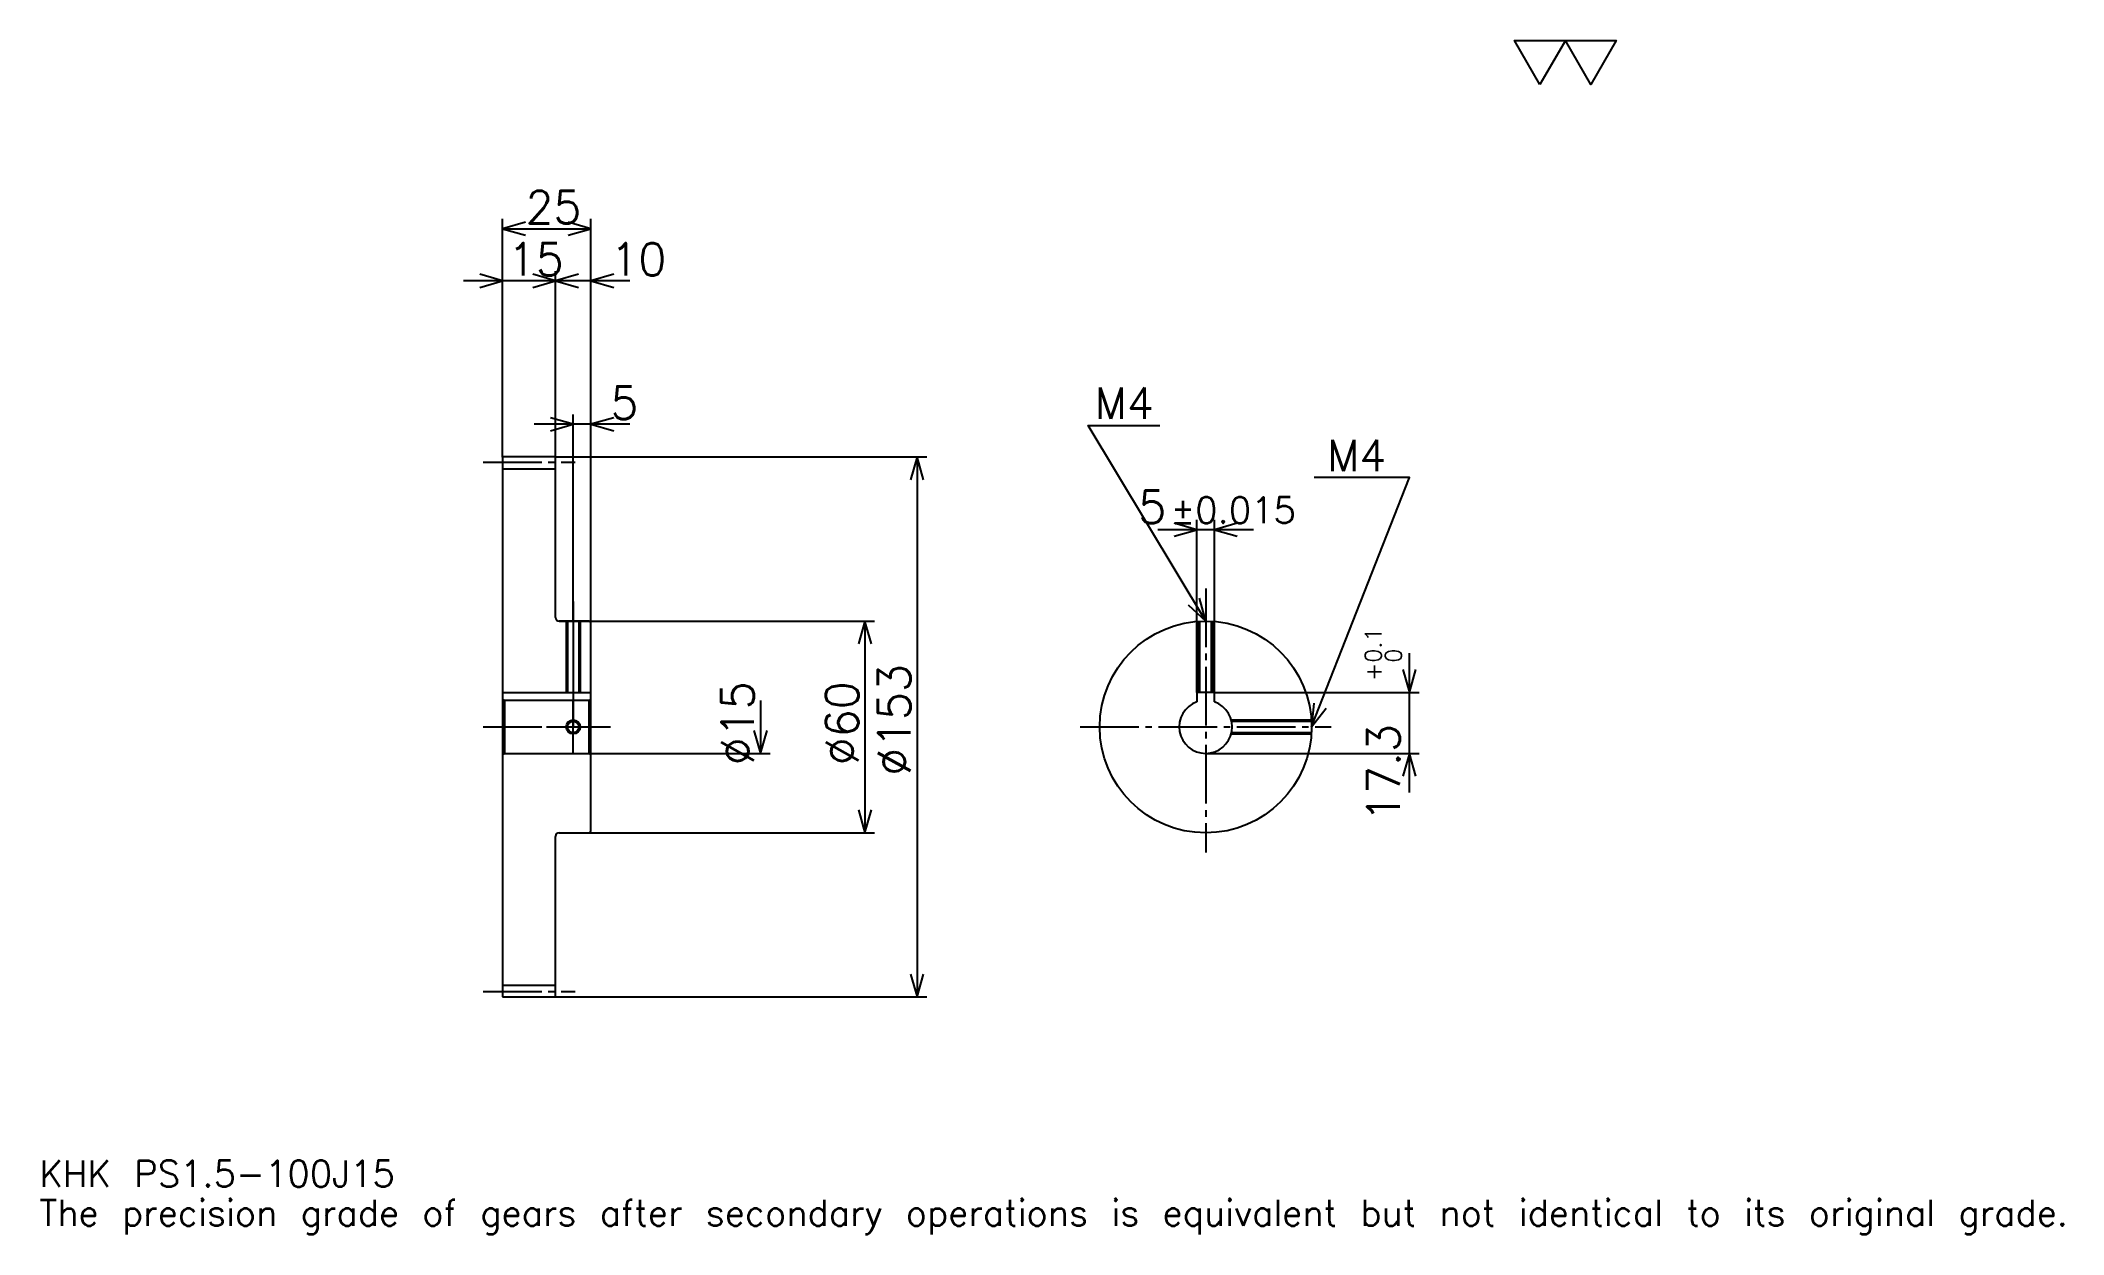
# Model space of a CAD drawing. Extents: x 19 to 592, y 7 to 345.
import ezdxf

# ---------------------------------------------------------------- set-up
doc = ezdxf.new("R2010")
doc.units = 0
doc.linetypes.add('DASHDOT', pattern=[22.173913, 16.630435, -1.847826, 1.847826, -1.847826])
doc.layers.get('0').update_dxf_attribs({"linetype": 'CONTINUOUS'})
doc.layers.add('DASHDOT', color=6, linetype='DASHDOT')
doc.styles.add('KANJI', font='TXT', dxfattribs={"bigfont": 'BIGFONT'})

msp = doc.modelspace()

# ---------------------------------------------------------------- linework, layer by layer
at = {"color": 5}
for p, q in [((149.67392, 227.097824), (149.67392, 294.543488)), ((174.67392, 227.097824), (174.67392, 294.543488)), ((149.67392, 291.771729), (174.67392, 291.771729)), ((175.76088, 276.989136), (138.58696, 276.989136)), ((185.76088, 276.989136), (153.58696, 276.989136)), ((164.67392, 227.097824), (164.67392, 279.760864)), ((185.76088, 236.336945), (158.58696, 236.336945)), ((169.67392, 227.097824), (169.67392, 239.108688)), ((149.67392, 226.997833), (149.67392, 227.097824)), ((164.573914, 227.097824), (174.67392, 227.097824)), ((164.67392, 226.997833), (164.67392, 227.097824)), ((169.67392, 180.597824), (169.67392, 227.097824)), ((169.67392, 180.597824), (169.67392, 227.097824)), ((174.67392, 227.097824), (269.836975, 227.097824)), ((174.67392, 180.097824), (174.67392, 227.097824)), ((267.065216, 227.097824), (267.065216, 74.097824)), ((362.391296, 206.467392), (335.217407, 206.467392)), ((346.304352, 160.397827), (346.304352, 209.239136)), ((351.304352, 160.397827), (351.304352, 209.239136)), ((165.67392, 180.597824), (174.67392, 180.597824)), ((174.67392, 180.597824), (255.054352, 180.597824)), ((252.282623, 180.597824), (252.282623, 120.597824)), ((406.521759, 132.010864), (406.521759, 171.484787)), ((222.717407, 158.097824), (222.717407, 143.097824)), ((351.304352, 160.397827), (409.293488, 160.397827)), ((174.67392, 143.097824), (225.489136, 143.097824)), ((348.804352, 143.097824), (409.293488, 143.097824)), ((165.67392, 120.597824), (174.67392, 120.597824)), ((174.67392, 120.597824), (255.054352, 120.597824)), ((164.573914, 74.097824), (174.67392, 74.097824)), ((174.67392, 74.097824), (269.836975, 74.097824))]:
    msp.add_line(p, q, dxfattribs=at)
at = {"color": 4}
for p, q in [((149.67392, 223.722824), (164.67392, 223.722824)), ((149.67392, 160.397827), (174.67392, 160.397827)), ((150.17392, 158.097824), (150.17392, 143.097824)), ((174.17392, 158.097824), (174.67392, 158.597824)), ((174.17392, 143.097824), (174.67392, 142.597824)), ((149.67392, 77.472824), (164.67392, 77.472824))]:
    msp.add_line(p, q, dxfattribs=at)
at = {"color": 7}
msp.add_lwpolyline([(443.478271, 332.608704), (436.271759, 345.100006), (465.097839, 345.100006), (457.891327, 332.608704), (450.684784, 345.100006), (443.478271, 332.608704)], dxfattribs=at)
at = {"color": 5}
for points in [[(156.141312, 293.619568), (149.67392, 291.771729), (156.141312, 289.92392)], [(168.206528, 289.92392), (174.67392, 291.771729), (168.206528, 293.619568)], [(143.206528, 275.141296), (149.67392, 276.989136), (143.206528, 278.836975)], [(158.206528, 275.141296), (164.67392, 276.989136), (158.206528, 278.836975)], [(171.141312, 278.836975), (164.67392, 276.989136), (171.141312, 275.141296)], [(181.141312, 278.836975), (174.67392, 276.989136), (181.141312, 275.141296)], [(163.206528, 234.489136), (169.67392, 236.336945), (163.206528, 238.184784)], [(181.141312, 238.184784), (174.67392, 236.336945), (181.141312, 234.489136)], [(348.804352, 180.597824), (315.543488, 236.032608), (335.869568, 236.032608)], [(268.913055, 220.630432), (267.065216, 227.097824), (265.217407, 220.630432)], [(378.804352, 150.597824), (406.521759, 221.25), (379.543518, 221.25)], [(339.836975, 204.619568), (346.304352, 206.467392), (339.836975, 208.315216)], [(357.771729, 208.315216), (351.304352, 206.467392), (357.771729, 204.619568)], [(343.892395, 185.192871), (348.804352, 180.597824), (347.061401, 187.094269)], [(254.130432, 174.130432), (252.282623, 180.597824), (250.434784, 174.130432)], [(404.67395, 166.865219), (406.521759, 160.397827), (408.369598, 166.865219)], [(379.446106, 157.29332), (378.804352, 150.597824), (382.886475, 155.943634)], [(220.869568, 149.565216), (222.717407, 143.097824), (224.565216, 149.565216)], [(408.369598, 136.630432), (406.521759, 143.097824), (404.67395, 136.630432)], [(250.434784, 127.065216), (252.282623, 120.597824), (254.130432, 127.065216)], [(265.217407, 80.565216), (267.065216, 74.097824), (268.913055, 80.565216)]]:
    msp.add_lwpolyline(points, dxfattribs=at)
at = {"color": 4}
for points in [[(164.67392, 181.597824), (164.67392, 226.997833), (164.573914, 227.097824), (149.773926, 227.097824), (149.67392, 226.997833), (149.67392, 142.597824)], [(165.67392, 120.597824), (174.17392, 120.597824), (174.67392, 121.097824), (174.67392, 180.097824), (174.17392, 180.597824), (165.67392, 180.597824)], [(167.67392, 180.597824), (167.67392, 160.397827)], [(168.053925, 180.597824), (168.053925, 160.397827)], [(171.293915, 180.597824), (171.293915, 160.397827)], [(171.67392, 180.597824), (171.67392, 160.397827)], [(346.804352, 160.397827), (346.804352, 180.531082)], [(347.184357, 160.397827), (347.184357, 180.554047)], [(350.424347, 160.397827), (350.424347, 180.554047)], [(350.804352, 160.397827), (350.804352, 180.531082)], [(149.67392, 142.597824), (150.17392, 143.097824), (174.17392, 143.097824), (174.17392, 158.097824), (150.17392, 158.097824), (149.67392, 158.597824)], [(351.304352, 157.668884), (351.304352, 160.397827), (346.304352, 160.397827), (346.304352, 157.668884)], [(356.032776, 152.597824), (378.73761, 152.597824)], [(356.127319, 152.217819), (378.760559, 152.217819)], [(356.127319, 148.977829), (378.760559, 148.977829)], [(356.032776, 148.597824), (378.73761, 148.597824)], [(149.67392, 142.597824), (149.67392, 74.197823), (149.773926, 74.097824), (164.573914, 74.097824), (164.67392, 74.197823), (164.67392, 119.597824)]]:
    msp.add_lwpolyline(points, dxfattribs=at)
for centre, radius in [((348.804352, 150.597824), 30), ((169.67392, 150.597824), 1.62)]:
    msp.add_circle(centre, radius, dxfattribs=at)
at = {"color": 7}
msp.add_circle((169.67392, 150.597824), 2, dxfattribs=at)
at = {"color": 4}
for centre, radius, start, end in [((165.67392, 181.597824), 1, 180, 270), ((348.804352, 150.597824), 7.5, 109.471220943, 70.528779057), ((165.67392, 119.597824), 1, 90, 180)]:
    msp.add_arc(centre, radius, start, end, dxfattribs=at)
at = {"layer": 'DASHDOT', "color": 7}
for p, q in [((144.130447, 225.597824), (170.217392, 225.597824)), ((348.804352, 189.83696), (348.804352, 115.054344)), ((169.67392, 180.597824), (169.67392, 150.597824)), ((144.130447, 150.597824), (180.217392, 150.597824)), ((313.260864, 150.597824), (384.347839, 150.597824)), ((144.130447, 75.597824), (170.217392, 75.597824))]:
    msp.add_line(p, q, dxfattribs=at)
for points in [[(169.67392, 186.141296), (169.67392, 154.85434)], [(169.67392, 143.054352), (169.67392, 158.141296)], [(162.130447, 150.597824), (177.217392, 150.597824)]]:
    msp.add_lwpolyline(points, dxfattribs=at)

# ---------------------------------------------------------------- texts
at = {"color": 7, "style": 'KANJI'}
for s, height, p in [('25', 9.23913, (156.168488, 293.25)), ('15', 9.23913, (151.168488, 278.467407)), ('10', 9.23913, (180.217392, 278.467407)), ('5', 9.23913, (180.217392, 237.815216)), ('M4', 8.869566, (317.391296, 237.880432)), ('M4', 8.869566, (383.239136, 223.097824)), ('5', 9.23913, (329.732971, 208.315216)), ('%%p0.015', 7.391304, (338.87854, 208.315216)), ('KHK PS1.5-100J15', 7.391304, (18.47826, 20.326086)), ('The precision grade of gears after secondary operations is equivalent but not identical to its original grade.', 7.391304, (18.47826, 9.23913))]:
    msp.add_text(s, height=height, dxfattribs=at).set_placement(p)
for s, height, p in [('0.1', 4.619565, (398.576111, 168.838287)), ('0', 4.619565, (404.304382, 168.838287)), ('%%c153', 9.23913, (265.217407, 136.739136)), ('+', 4.619565, (398.576111, 163.664368)), ('%%c15', 9.23913, (220.869568, 139.741852)), ('%%c60', 9.23913, (250.434784, 139.741852)), ('17.3', 9.23913, (403.75, 123.673752))]:
    msp.add_text(s, height=height, rotation=90, dxfattribs=at).set_placement(p)

doc.saveas('drawing.dxf')
